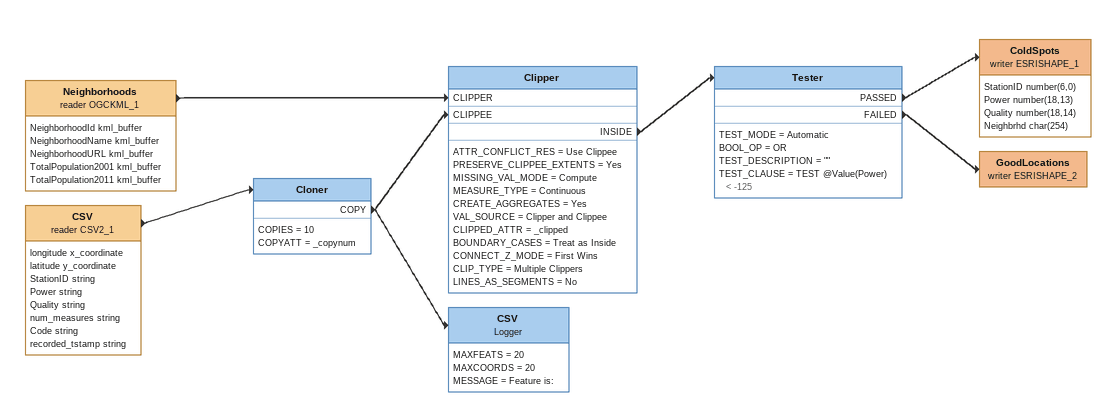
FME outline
Neighborhoods (reader OGCKML_1)
    attributes: NeighborhoodId kml_buffer, NeighborhoodName kml_buffer, NeighborhoodURL kml_buffer, TotalPopulation2001 kml_buffer, TotalPopulation2011 kml_buffer
    -> Clipper [CLIPPER]
CSV (reader CSV2_1)
    attributes: longitude x_coordinate, latitude y_coordinate, StationID string, Power string, Quality string, num_measures string, Code string, recorded_tstamp string
    -> Cloner
Cloner
    COPIES = 10
    COPYATT = _copynum
    COPY -> CSV
    COPY -> Clipper [CLIPPEE]
Clipper
    ATTR_CONFLICT_RES = Use Clippee
    PRESERVE_CLIPPEE_EXTENTS = Yes
    MISSING_VAL_MODE = Compute
    MEASURE_TYPE = Continuous
    CREATE_AGGREGATES = Yes
    VAL_SOURCE = Clipper and Clippee
    CLIPPED_ATTR = _clipped
    BOUNDARY_CASES = Treat as Inside
    CONNECT_Z_MODE = First Wins
    CLIP_TYPE = Multiple Clippers
    LINES_AS_SEGMENTS = No
    INSIDE -> Tester
Tester
    TEST_MODE = Automatic
    BOOL_OP = OR
    TEST_DESCRIPTION = ""
    TEST_CLAUSE = TEST @Value(Power) < -125
    PASSED -> ColdSpots (writer ESRISHAPE_1)
    FAILED -> GoodLocations (writer ESRISHAPE_2)
ColdSpots (writer ESRISHAPE_1)
    attributes: StationID number(6,0), Power number(18,13), Quality number(18,14), Neighbrhd char(254)
GoodLocations (writer ESRISHAPE_2)
CSV: Logger
    MAXFEATS = 20
    MAXCOORDS = 20
    MESSAGE = Feature is:
